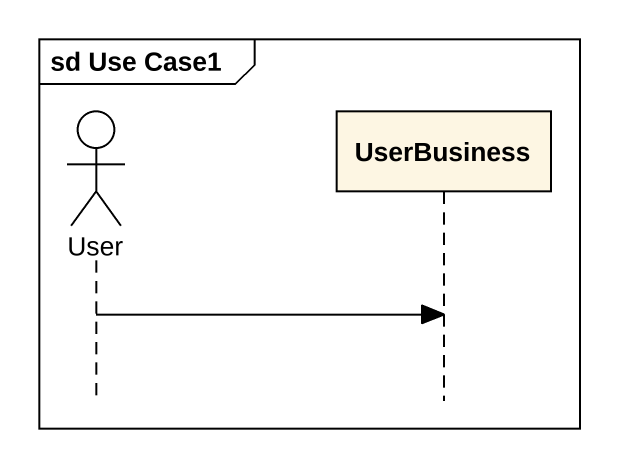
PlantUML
@startuml
mainframe sd Use Case1
hide footbox
actor User
participant UserBusiness

User -> UserBusiness
@enduml
